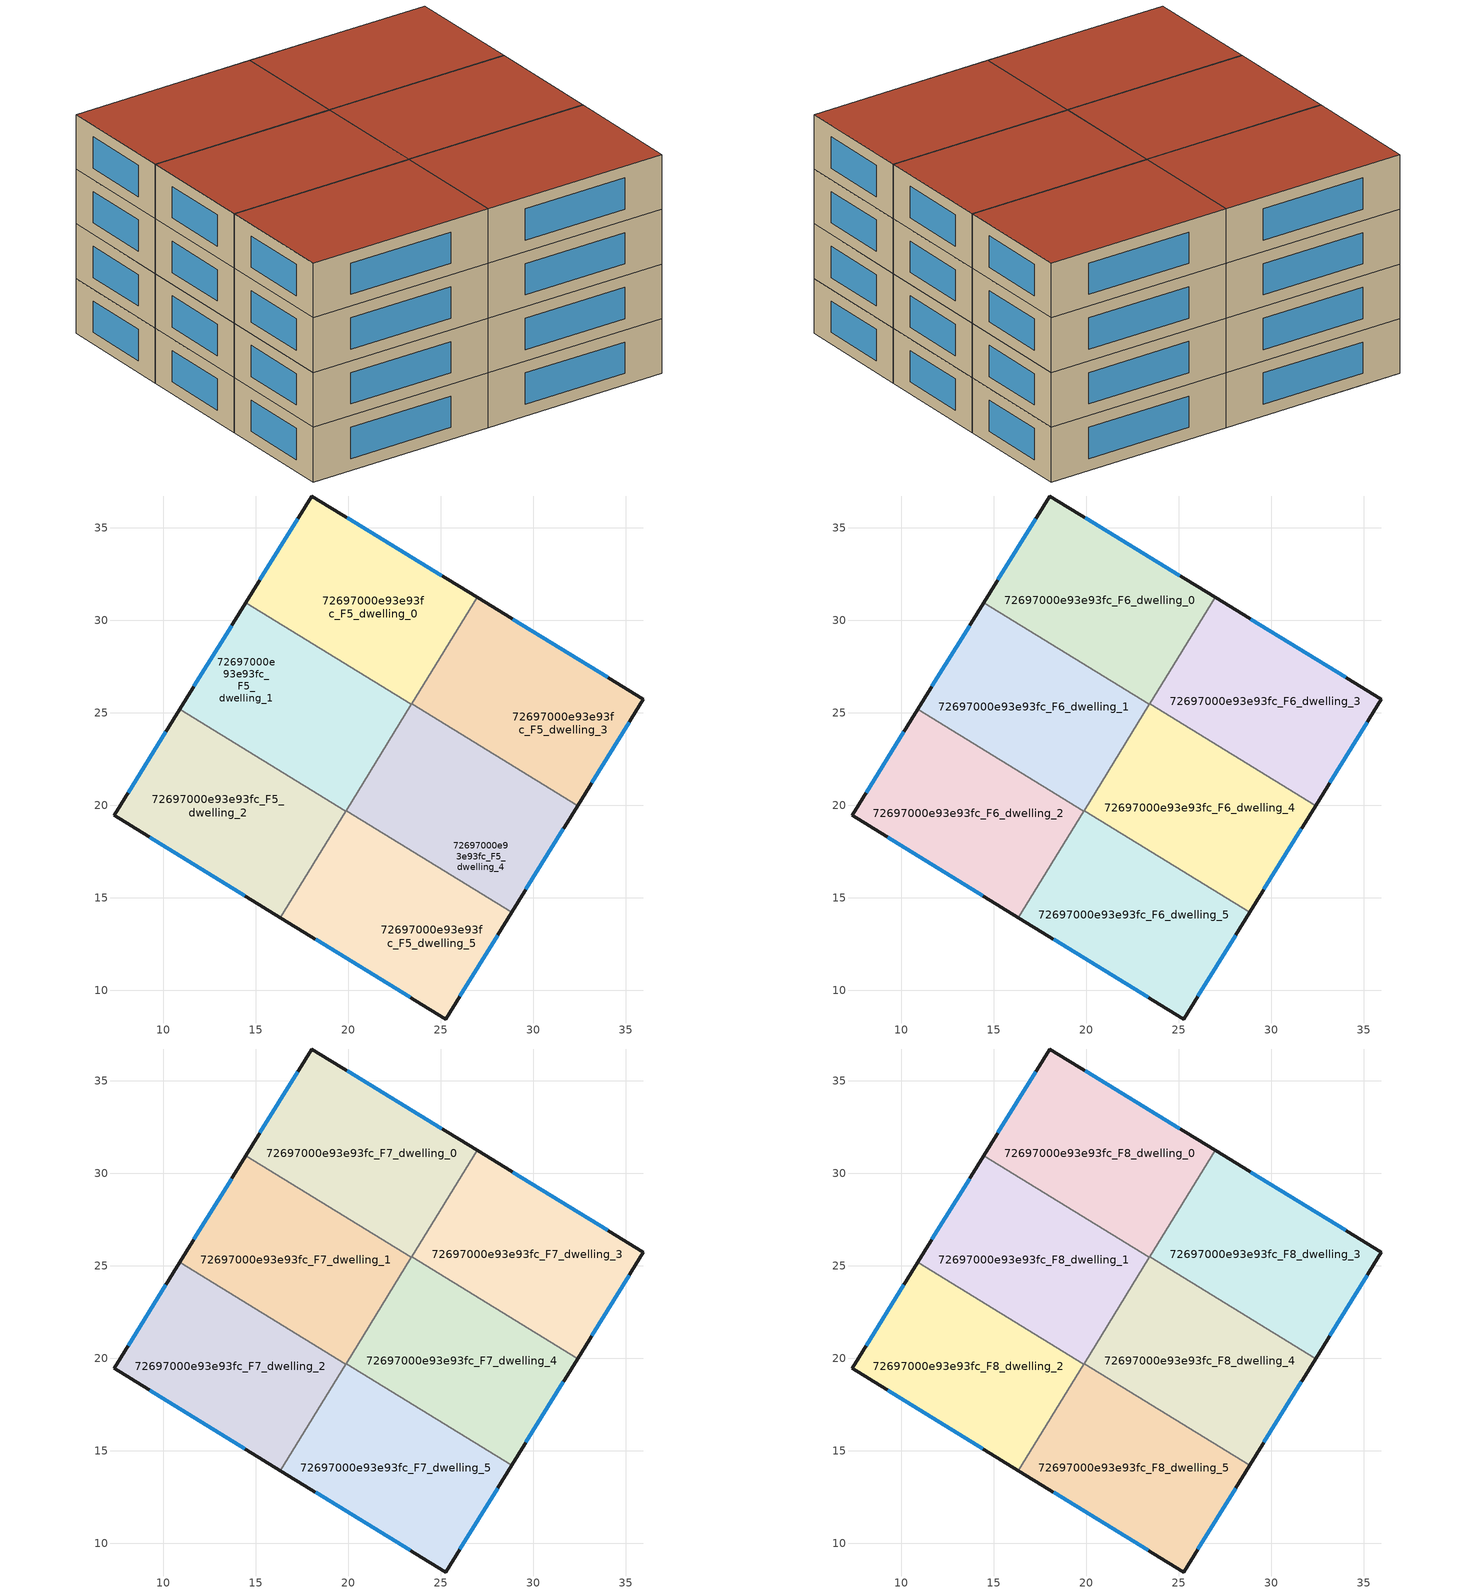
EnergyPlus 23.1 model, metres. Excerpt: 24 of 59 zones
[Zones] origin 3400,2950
72697000e93e93fc_F5_dwelling_0
 floor to 72697000e93e93fc_F4_dwelling_5 (EU_floor_Construction): 25.68,32.02 22.13,26.24 17.01,29.38 20.56,35.16 z15
 floor to 72697000e93e93fc_F4_dwelling_6 (EU_floor_Construction): 20.56,35.16 17.01,29.38 14.46,30.94 18.03,36.71 z15
 floor to 72697000e93e93fc_F4_dwelling_3 (EU_floor_Construction): 26.96,31.24 23.41,25.45 22.13,26.24 25.68,32.02 z15
 wall outside (EU_wall_Construction): 26.96,31.24 18.03,36.71 14.46,30.94 z15:18
 wall to 72697000e93e93fc_F5_dwelling_1 (EU_wall_Construction): 14.46,30.94 23.41,25.45 z15:18
 wall to 72697000e93e93fc_F5_dwelling_3 (EU_wall_Construction): 23.43,25.48 26.96,31.24 z15:18
 wall to 72697000e93e93fc_F5_dwelling_4 (EU_wall_Construction): 23.41,25.45 23.43,25.48 z15:18
 window (EU_Window_Construction): 17.27,35.48 15.23,32.18 / 25.05,32.41 19.94,35.54 z15.64:17.36
72697000e93e93fc_F5_dwelling_1
 floor to 72697000e93e93fc_F4_dwelling_6 (EU_floor_Construction): 17.01,29.38 15.25,26.51 20.37,23.37 18.59,20.47 10.9,25.19 14.46,30.94 z15
 floor to 72697000e93e93fc_F4_dwelling_5 (EU_floor_Construction): 22.13,26.24 20.37,23.37 15.25,26.51 17.01,29.38 z15
 floor to 72697000e93e93fc_F4_dwelling_2 (EU_floor_Construction): 21.65,22.58 19.87,19.68 18.59,20.47 20.37,23.37 z15
 floor to 72697000e93e93fc_F4_dwelling_3 (EU_floor_Construction): 23.41,25.45 21.65,22.58 20.37,23.37 22.13,26.24 z15
 wall outside (EU_wall_Construction): 14.46,30.94 10.9,25.19 z15:18
 wall to 72697000e93e93fc_F5_dwelling_2 (EU_wall_Construction): 10.9,25.19 19.87,19.68 z15:18
 wall to 72697000e93e93fc_F5_dwelling_4 (EU_wall_Construction): 19.89,19.71 23.41,25.45 z15:18
 wall to 72697000e93e93fc_F5_dwelling_5 (EU_wall_Construction): 19.87,19.68 19.89,19.71 z15:18
 window (EU_Window_Construction): 13.7,29.71 11.67,26.42 z15.64:17.36
72697000e93e93fc_F5_dwelling_2
 floor to 72697000e93e93fc_F4_dwelling_4 (EU_floor_Construction): 18.59,20.47 15.06,14.71 7.35,19.45 10.9,25.19 z15
 floor to 72697000e93e93fc_F4_dwelling_2 (EU_floor_Construction): 19.87,19.68 16.34,13.93 15.06,14.71 18.59,20.47 z15
 wall outside (EU_wall_Construction): 10.9,25.19 7.35,19.45 16.34,13.93 z15:18
 wall to 72697000e93e93fc_F5_dwelling_5 (EU_wall_Construction): 16.34,13.93 19.87,19.68 z15:18
 window (EU_Window_Construction): 9.28,18.27 14.41,15.11 / 10.14,23.96 8.11,20.68 z15.64:17.36
72697000e93e93fc_F5_dwelling_3
 floor to 72697000e93e93fc_F4_dwelling_1 (EU_floor_Construction): 35.95,25.72 32.4,19.98 27.27,23.12 30.8,28.88 z15
 floor to 72697000e93e93fc_F4_dwelling_3 (EU_floor_Construction): 30.8,28.88 27.27,23.12 23.43,25.48 26.96,31.23 z15
 wall outside (EU_wall_Construction): 32.4,19.98 35.95,25.72 26.96,31.24 z15:18
 wall to 72697000e93e93fc_F5_dwelling_4 (EU_wall_Construction): 23.43,25.48 32.4,19.98 z15:18
 window (EU_Window_Construction): 34.02,26.9 28.89,30.05 / 33.16,21.21 35.19,24.49 z15.64:17.36
72697000e93e93fc_F5_dwelling_4
 floor to 72697000e93e93fc_F4_dwelling_2 (EU_floor_Construction): 25.49,20.23 23.73,17.35 19.89,19.71 21.65,22.58 z15
 floor to 72697000e93e93fc_F4_dwelling_0 (EU_floor_Construction): 30.62,17.11 28.84,14.22 23.73,17.35 25.51,20.25 z15
 floor to 72697000e93e93fc_F4_dwelling_1 (EU_floor_Construction): 32.4,19.98 30.62,17.11 25.51,20.25 27.27,23.12 z15
 floor to 72697000e93e93fc_F4_dwelling_3 (EU_floor_Construction): 27.27,23.12 25.49,20.23 21.65,22.58 23.43,25.48 z15
 wall outside (EU_wall_Construction): 28.84,14.22 32.4,19.98 z15:18
 wall to 72697000e93e93fc_F5_dwelling_5 (EU_wall_Construction): 19.89,19.71 28.84,14.22 z15:18
 window (EU_Window_Construction): 29.6,15.45 31.63,18.74 z15.64:17.36
72697000e93e93fc_F5_dwelling_5
 floor to 72697000e93e93fc_F4_dwelling_0 (EU_floor_Construction): 28.84,14.22 25.27,8.45 20.18,11.57 23.73,17.35 z15
 floor to 72697000e93e93fc_F4_dwelling_2 (EU_floor_Construction): 23.73,17.35 20.18,11.57 16.34,13.93 19.89,19.71 z15
 wall outside (EU_wall_Construction): 16.34,13.93 25.27,8.45 28.84,14.22 z15:18
 window (EU_Window_Construction): 26.03,9.68 28.07,12.98 / 18.25,12.76 23.35,9.62 z15.64:17.36
72697000e93e93fc_F6_dwelling_0
 floor to 72697000e93e93fc_F5_dwelling_0 (EU_floor_Construction): 26.96,31.24 23.41,25.45 14.46,30.94 18.03,36.71 z18
 wall outside (EU_wall_Construction): 26.96,31.24 18.03,36.71 14.46,30.94 z18:21
 wall to 72697000e93e93fc_F6_dwelling_1 (EU_wall_Construction): 14.46,30.94 23.41,25.45 z18:21
 wall to 72697000e93e93fc_F6_dwelling_3 (EU_wall_Construction): 23.43,25.48 26.96,31.24 z18:21
 wall to 72697000e93e93fc_F6_dwelling_4 (EU_wall_Construction): 23.41,25.45 23.43,25.48 z18:21
 window (EU_Window_Construction): 17.27,35.48 15.23,32.18 / 25.05,32.41 19.94,35.54 z18.64:20.36
72697000e93e93fc_F6_dwelling_1
 floor to 72697000e93e93fc_F5_dwelling_1 (EU_floor_Construction): 23.41,25.45 19.87,19.68 10.9,25.19 14.46,30.94 z18
 wall outside (EU_wall_Construction): 14.46,30.94 10.9,25.19 z18:21
 wall to 72697000e93e93fc_F6_dwelling_2 (EU_wall_Construction): 10.9,25.19 19.87,19.68 z18:21
 wall to 72697000e93e93fc_F6_dwelling_4 (EU_wall_Construction): 19.89,19.71 23.41,25.45 z18:21
 wall to 72697000e93e93fc_F6_dwelling_5 (EU_wall_Construction): 19.87,19.68 19.89,19.71 z18:21
 window (EU_Window_Construction): 13.7,29.71 11.67,26.42 z18.64:20.36
72697000e93e93fc_F6_dwelling_2
 floor to 72697000e93e93fc_F5_dwelling_2 (EU_floor_Construction): 19.87,19.68 16.34,13.93 7.35,19.45 10.9,25.19 z18
 wall outside (EU_wall_Construction): 10.9,25.19 7.35,19.45 16.34,13.93 z18:21
 wall to 72697000e93e93fc_F6_dwelling_5 (EU_wall_Construction): 16.34,13.93 19.87,19.68 z18:21
 window (EU_Window_Construction): 9.28,18.27 14.41,15.11 / 10.14,23.96 8.11,20.68 z18.64:20.36
72697000e93e93fc_F6_dwelling_3
 floor to 72697000e93e93fc_F5_dwelling_3 (EU_floor_Construction): 35.95,25.72 32.4,19.98 23.43,25.48 26.96,31.24 z18
 wall outside (EU_wall_Construction): 32.4,19.98 35.95,25.72 26.96,31.24 z18:21
 wall to 72697000e93e93fc_F6_dwelling_4 (EU_wall_Construction): 23.43,25.48 32.4,19.98 z18:21
 window (EU_Window_Construction): 34.02,26.9 28.89,30.05 / 33.16,21.21 35.19,24.49 z18.64:20.36
72697000e93e93fc_F6_dwelling_4
 floor to 72697000e93e93fc_F5_dwelling_4 (EU_floor_Construction): 32.4,19.98 28.84,14.22 19.89,19.71 23.43,25.48 z18
 wall outside (EU_wall_Construction): 28.84,14.22 32.4,19.98 z18:21
 wall to 72697000e93e93fc_F6_dwelling_5 (EU_wall_Construction): 19.89,19.71 28.84,14.22 z18:21
 window (EU_Window_Construction): 29.6,15.45 31.63,18.74 z18.64:20.36
72697000e93e93fc_F6_dwelling_5
 floor to 72697000e93e93fc_F5_dwelling_5 (EU_floor_Construction): 28.84,14.22 25.27,8.45 16.34,13.93 19.89,19.71 z18
 wall outside (EU_wall_Construction): 16.34,13.93 25.27,8.45 28.84,14.22 z18:21
 window (EU_Window_Construction): 26.03,9.68 28.07,12.98 / 18.25,12.76 23.35,9.62 z18.64:20.36
72697000e93e93fc_F7_dwelling_0
 floor to 72697000e93e93fc_F6_dwelling_0 (EU_floor_Construction): 26.96,31.24 23.41,25.45 14.46,30.94 18.03,36.71 z21
 wall outside (EU_wall_Construction): 26.96,31.24 18.03,36.71 14.46,30.94 z21:24
 wall to 72697000e93e93fc_F7_dwelling_1 (EU_wall_Construction): 14.46,30.94 23.41,25.45 z21:24
 wall to 72697000e93e93fc_F7_dwelling_3 (EU_wall_Construction): 23.43,25.48 26.96,31.24 z21:24
 wall to 72697000e93e93fc_F7_dwelling_4 (EU_wall_Construction): 23.41,25.45 23.43,25.48 z21:24
 window (EU_Window_Construction): 17.27,35.48 15.23,32.18 / 25.05,32.41 19.94,35.54 z21.64:23.36
72697000e93e93fc_F7_dwelling_1
 floor to 72697000e93e93fc_F6_dwelling_1 (EU_floor_Construction): 23.41,25.45 19.87,19.68 10.9,25.19 14.46,30.94 z21
 wall outside (EU_wall_Construction): 14.46,30.94 10.9,25.19 z21:24
 wall to 72697000e93e93fc_F7_dwelling_2 (EU_wall_Construction): 10.9,25.19 19.87,19.68 z21:24
 wall to 72697000e93e93fc_F7_dwelling_4 (EU_wall_Construction): 19.89,19.71 23.41,25.45 z21:24
 wall to 72697000e93e93fc_F7_dwelling_5 (EU_wall_Construction): 19.87,19.68 19.89,19.71 z21:24
 window (EU_Window_Construction): 13.7,29.71 11.67,26.42 z21.64:23.36
72697000e93e93fc_F7_dwelling_2
 floor to 72697000e93e93fc_F6_dwelling_2 (EU_floor_Construction): 19.87,19.68 16.34,13.93 7.35,19.45 10.9,25.19 z21
 wall outside (EU_wall_Construction): 10.9,25.19 7.35,19.45 16.34,13.93 z21:24
 wall to 72697000e93e93fc_F7_dwelling_5 (EU_wall_Construction): 16.34,13.93 19.87,19.68 z21:24
 window (EU_Window_Construction): 9.28,18.27 14.41,15.11 / 10.14,23.96 8.11,20.68 z21.64:23.36
72697000e93e93fc_F7_dwelling_3
 floor to 72697000e93e93fc_F6_dwelling_3 (EU_floor_Construction): 35.95,25.72 32.4,19.98 23.43,25.48 26.96,31.24 z21
 wall outside (EU_wall_Construction): 32.4,19.98 35.95,25.72 26.96,31.24 z21:24
 wall to 72697000e93e93fc_F7_dwelling_4 (EU_wall_Construction): 23.43,25.48 32.4,19.98 z21:24
 window (EU_Window_Construction): 34.02,26.9 28.89,30.05 / 33.16,21.21 35.19,24.49 z21.64:23.36
72697000e93e93fc_F7_dwelling_4
 floor to 72697000e93e93fc_F6_dwelling_4 (EU_floor_Construction): 32.4,19.98 28.84,14.22 19.89,19.71 23.43,25.48 z21
 wall outside (EU_wall_Construction): 28.84,14.22 32.4,19.98 z21:24
 wall to 72697000e93e93fc_F7_dwelling_5 (EU_wall_Construction): 19.89,19.71 28.84,14.22 z21:24
 window (EU_Window_Construction): 29.6,15.45 31.63,18.74 z21.64:23.36
72697000e93e93fc_F7_dwelling_5
 floor to 72697000e93e93fc_F6_dwelling_5 (EU_floor_Construction): 28.84,14.22 25.27,8.45 16.34,13.93 19.89,19.71 z21
 wall outside (EU_wall_Construction): 16.34,13.93 25.27,8.45 28.84,14.22 z21:24
 window (EU_Window_Construction): 26.03,9.68 28.07,12.98 / 18.25,12.76 23.35,9.62 z21.64:23.36
72697000e93e93fc_F8_dwelling_0
 floor to 72697000e93e93fc_F7_dwelling_0 (EU_floor_Construction): 26.96,31.24 23.41,25.45 14.46,30.94 18.03,36.71 z24
 wall outside (EU_wall_Construction): 26.96,31.24 18.03,36.71 14.46,30.94 z24:27
 wall to 72697000e93e93fc_F8_dwelling_1 (EU_wall_Construction): 14.46,30.94 23.41,25.45 z24:27
 wall to 72697000e93e93fc_F8_dwelling_3 (EU_wall_Construction): 23.43,25.48 26.96,31.24 z24:27
 wall to 72697000e93e93fc_F8_dwelling_4 (EU_wall_Construction): 23.41,25.45 23.43,25.48 z24:27
 window (EU_Window_Construction): 17.27,35.48 15.23,32.18 / 25.05,32.41 19.94,35.54 z24.64:26.36
 roof outside (EU_roof_Construction): 23.41,25.45 26.96,31.24 18.03,36.71 14.46,30.94 z27
72697000e93e93fc_F8_dwelling_1
 floor to 72697000e93e93fc_F7_dwelling_1 (EU_floor_Construction): 23.41,25.45 19.87,19.68 10.9,25.19 14.46,30.94 z24
 wall outside (EU_wall_Construction): 14.46,30.94 10.9,25.19 z24:27
 wall to 72697000e93e93fc_F8_dwelling_2 (EU_wall_Construction): 10.9,25.19 19.87,19.68 z24:27
 wall to 72697000e93e93fc_F8_dwelling_4 (EU_wall_Construction): 19.89,19.71 23.41,25.45 z24:27
 wall to 72697000e93e93fc_F8_dwelling_5 (EU_wall_Construction): 19.87,19.68 19.89,19.71 z24:27
 window (EU_Window_Construction): 13.7,29.71 11.67,26.42 z24.64:26.36
 roof outside (EU_roof_Construction): 19.87,19.68 23.41,25.45 14.46,30.94 10.9,25.19 z27
72697000e93e93fc_F8_dwelling_2
 floor to 72697000e93e93fc_F7_dwelling_2 (EU_floor_Construction): 19.87,19.68 16.34,13.93 7.35,19.45 10.9,25.19 z24
 wall outside (EU_wall_Construction): 10.9,25.19 7.35,19.45 16.34,13.93 z24:27
 wall to 72697000e93e93fc_F8_dwelling_5 (EU_wall_Construction): 16.34,13.93 19.87,19.68 z24:27
 window (EU_Window_Construction): 9.28,18.27 14.41,15.11 / 10.14,23.96 8.11,20.68 z24.64:26.36
 roof outside (EU_roof_Construction): 16.34,13.93 19.87,19.68 10.9,25.19 7.35,19.45 z27
72697000e93e93fc_F8_dwelling_3
 floor to 72697000e93e93fc_F7_dwelling_3 (EU_floor_Construction): 35.95,25.72 32.4,19.98 23.43,25.48 26.96,31.24 z24
 wall outside (EU_wall_Construction): 32.4,19.98 35.95,25.72 26.96,31.24 z24:27
 wall to 72697000e93e93fc_F8_dwelling_4 (EU_wall_Construction): 23.43,25.48 32.4,19.98 z24:27
 window (EU_Window_Construction): 34.02,26.9 28.89,30.05 / 33.16,21.21 35.19,24.49 z24.64:26.36
 roof outside (EU_roof_Construction): 32.4,19.98 35.95,25.72 26.96,31.24 23.43,25.48 z27
72697000e93e93fc_F8_dwelling_4
 floor to 72697000e93e93fc_F7_dwelling_4 (EU_floor_Construction): 32.4,19.98 28.84,14.22 19.89,19.71 23.43,25.48 z24
 wall outside (EU_wall_Construction): 28.84,14.22 32.4,19.98 z24:27
 wall to 72697000e93e93fc_F8_dwelling_5 (EU_wall_Construction): 19.89,19.71 28.84,14.22 z24:27
 window (EU_Window_Construction): 29.6,15.45 31.63,18.74 z24.64:26.36
 roof outside (EU_roof_Construction): 28.84,14.22 32.4,19.98 23.43,25.48 19.89,19.71 z27
72697000e93e93fc_F8_dwelling_5
 floor to 72697000e93e93fc_F7_dwelling_5 (EU_floor_Construction): 28.84,14.22 25.27,8.45 16.34,13.93 19.89,19.71 z24
 wall outside (EU_wall_Construction): 16.34,13.93 25.27,8.45 28.84,14.22 z24:27
 window (EU_Window_Construction): 26.03,9.68 28.07,12.98 / 18.25,12.76 23.35,9.62 z24.64:26.36
 roof outside (EU_roof_Construction): 25.27,8.45 28.84,14.22 19.89,19.71 16.34,13.93 z27
[Building]
EU S2 Campaign: North Axis=0; Terrain=City; Solar Distribution=FullExterior
[Site:Location]
Yerevan-Zvartnots.Intl.AP: Latitude=40.15; Longitude=44.383; Time Zone=4; Elevation=854
[SizingPeriod:WeatherFileDays]
AnnualSizingPeriod: Begin Month=1; Begin Day of Month=1; End Month=12; End Day of Month=31; Day of Week for Start Day=Monday; Use Weather File Daylight Saving Period=No; Use Weather File Rain and Snow Indicators=No
[MATERIAL]
EU_InternalMass_Material: Roughness=MediumRough; Thickness=0.1; Conductivity=1; Density=1800; Specific Heat=900; Thermal Absorptance=0.9; Solar Absorptance=0.7; Visible Absorptance=0.7
[MATERIAL:NOMASS] Roughness=MediumRough; Thermal Absorptance=0.9; Solar Absorptance=0.7; Visible Absorptance=0.7
Name | Thermal Resistance
EU_wall_NoMass | 1.05043
EU_roof_NoMass | 1.45357
EU_floor_NoMass | 0.478065
[WINDOWMATERIAL:SIMPLEGLAZINGSYSTEM]
EU_Window_SimpleGlazing: UFactor=2.5566; Solar Heat Gain Coefficient=0.75; Visible Transmittance=0.75
[CONSTRUCTION]
EU_wall_Construction: EU_wall_NoMass
EU_roof_Construction: EU_roof_NoMass
EU_floor_Construction: EU_floor_NoMass
EU_Window_Construction: EU_Window_SimpleGlazing
EU_InternalMass_Construction: EU_InternalMass_Material
[ZONE] Type=1; Multiplier=1; Ceiling Height=autocalculate; Floor Area=autocalculate; Part of Total Floor Area=Yes
Name | Volume
72697000e93e93fc_F5_dwelling_0; 72697000e93e93fc_F6_dwelling_0; 72697000e93e93fc_F7_dwelling_0; 72697000e93e93fc_F8_dwelling_0 | 213.422
72697000e93e93fc_F5_dwelling_1; 72697000e93e93fc_F6_dwelling_1; 72697000e93e93fc_F7_dwelling_1; 72697000e93e93fc_F8_dwelling_1 | 213.41
72697000e93e93fc_F5_dwelling_2; 72697000e93e93fc_F6_dwelling_2; 72697000e93e93fc_F7_dwelling_2; 72697000e93e93fc_F8_dwelling_2 | 213.429
72697000e93e93fc_F5_dwelling_3; 72697000e93e93fc_F6_dwelling_3; 72697000e93e93fc_F7_dwelling_3; 72697000e93e93fc_F8_dwelling_3 | 213.432
72697000e93e93fc_F5_dwelling_4; 72697000e93e93fc_F6_dwelling_4; 72697000e93e93fc_F7_dwelling_4; 72697000e93e93fc_F8_dwelling_4 | 213.411
72697000e93e93fc_F5_dwelling_5; 72697000e93e93fc_F6_dwelling_5; 72697000e93e93fc_F7_dwelling_5; 72697000e93e93fc_F8_dwelling_5 | 213.435
[INTERNALMASS] Construction=EU_InternalMass_Construction
Name | Zone or ZoneList | Surface Area
72697000e93e93fc_F5_dwelling_0_EU_InternalMass | 72697000e93e93fc_F5_dwelling_0 | 71.1403
72697000e93e93fc_F5_dwelling_1_EU_InternalMass | 72697000e93e93fc_F5_dwelling_1 | 71.1368
72697000e93e93fc_F5_dwelling_2_EU_InternalMass | 72697000e93e93fc_F5_dwelling_2 | 71.143
72697000e93e93fc_F5_dwelling_3_EU_InternalMass | 72697000e93e93fc_F5_dwelling_3 | 71.1442
72697000e93e93fc_F5_dwelling_4_EU_InternalMass | 72697000e93e93fc_F5_dwelling_4 | 71.137
72697000e93e93fc_F5_dwelling_5_EU_InternalMass | 72697000e93e93fc_F5_dwelling_5 | 71.1449
72697000e93e93fc_F6_dwelling_0_EU_InternalMass | 72697000e93e93fc_F6_dwelling_0 | 71.1403
72697000e93e93fc_F6_dwelling_1_EU_InternalMass | 72697000e93e93fc_F6_dwelling_1 | 71.1368
72697000e93e93fc_F6_dwelling_2_EU_InternalMass | 72697000e93e93fc_F6_dwelling_2 | 71.143
72697000e93e93fc_F6_dwelling_3_EU_InternalMass | 72697000e93e93fc_F6_dwelling_3 | 71.1442
72697000e93e93fc_F6_dwelling_4_EU_InternalMass | 72697000e93e93fc_F6_dwelling_4 | 71.137
72697000e93e93fc_F6_dwelling_5_EU_InternalMass | 72697000e93e93fc_F6_dwelling_5 | 71.1449
72697000e93e93fc_F7_dwelling_0_EU_InternalMass | 72697000e93e93fc_F7_dwelling_0 | 71.1403
72697000e93e93fc_F7_dwelling_1_EU_InternalMass | 72697000e93e93fc_F7_dwelling_1 | 71.1368
72697000e93e93fc_F7_dwelling_2_EU_InternalMass | 72697000e93e93fc_F7_dwelling_2 | 71.143
72697000e93e93fc_F7_dwelling_3_EU_InternalMass | 72697000e93e93fc_F7_dwelling_3 | 71.1442
72697000e93e93fc_F7_dwelling_4_EU_InternalMass | 72697000e93e93fc_F7_dwelling_4 | 71.137
72697000e93e93fc_F7_dwelling_5_EU_InternalMass | 72697000e93e93fc_F7_dwelling_5 | 71.1449
72697000e93e93fc_F8_dwelling_0_EU_InternalMass | 72697000e93e93fc_F8_dwelling_0 | 71.1403
72697000e93e93fc_F8_dwelling_1_EU_InternalMass | 72697000e93e93fc_F8_dwelling_1 | 71.1368
72697000e93e93fc_F8_dwelling_2_EU_InternalMass | 72697000e93e93fc_F8_dwelling_2 | 71.143
72697000e93e93fc_F8_dwelling_3_EU_InternalMass | 72697000e93e93fc_F8_dwelling_3 | 71.1442
72697000e93e93fc_F8_dwelling_4_EU_InternalMass | 72697000e93e93fc_F8_dwelling_4 | 71.137
72697000e93e93fc_F8_dwelling_5_EU_InternalMass | 72697000e93e93fc_F8_dwelling_5 | 71.1449
[OTHEREQUIPMENT] Fuel Type=Electricity; Design Level Calculation Method=Watts/Area; Power per Zone Floor Area=1; Fraction Latent=0; Fraction Radiant=0; Fraction Lost=0; Carbon Dioxide Generation Rate=0; EndUse Subcategory=EU_Step8_InternalGains
Name | Zone or ZoneList or Space or SpaceList | Schedule
EU_Step8_InternalGain_72697000e93e93fc_F5_dwelling_0_f000 | 72697000e93e93fc_F5_dwelling_0 | EU_Step8_GainSchedule_72697000e93e93fc_F5_dwelling_0_f000
EU_Step8_InternalGain_72697000e93e93fc_F5_dwelling_1_f000 | 72697000e93e93fc_F5_dwelling_1 | EU_Step8_GainSchedule_72697000e93e93fc_F5_dwelling_1_f000
EU_Step8_InternalGain_72697000e93e93fc_F5_dwelling_2_f000 | 72697000e93e93fc_F5_dwelling_2 | EU_Step8_GainSchedule_72697000e93e93fc_F5_dwelling_2_f000
EU_Step8_InternalGain_72697000e93e93fc_F5_dwelling_3_f000 | 72697000e93e93fc_F5_dwelling_3 | EU_Step8_GainSchedule_72697000e93e93fc_F5_dwelling_3_f000
EU_Step8_InternalGain_72697000e93e93fc_F5_dwelling_4_f000 | 72697000e93e93fc_F5_dwelling_4 | EU_Step8_GainSchedule_72697000e93e93fc_F5_dwelling_4_f000
EU_Step8_InternalGain_72697000e93e93fc_F5_dwelling_5_f000 | 72697000e93e93fc_F5_dwelling_5 | EU_Step8_GainSchedule_72697000e93e93fc_F5_dwelling_5_f000
EU_Step8_InternalGain_72697000e93e93fc_F6_dwelling_0_f000 | 72697000e93e93fc_F6_dwelling_0 | EU_Step8_GainSchedule_72697000e93e93fc_F6_dwelling_0_f000
EU_Step8_InternalGain_72697000e93e93fc_F6_dwelling_1_f000 | 72697000e93e93fc_F6_dwelling_1 | EU_Step8_GainSchedule_72697000e93e93fc_F6_dwelling_1_f000
EU_Step8_InternalGain_72697000e93e93fc_F6_dwelling_2_f000 | 72697000e93e93fc_F6_dwelling_2 | EU_Step8_GainSchedule_72697000e93e93fc_F6_dwelling_2_f000
EU_Step8_InternalGain_72697000e93e93fc_F6_dwelling_3_f000 | 72697000e93e93fc_F6_dwelling_3 | EU_Step8_GainSchedule_72697000e93e93fc_F6_dwelling_3_f000
EU_Step8_InternalGain_72697000e93e93fc_F6_dwelling_4_f000 | 72697000e93e93fc_F6_dwelling_4 | EU_Step8_GainSchedule_72697000e93e93fc_F6_dwelling_4_f000
EU_Step8_InternalGain_72697000e93e93fc_F6_dwelling_5_f000 | 72697000e93e93fc_F6_dwelling_5 | EU_Step8_GainSchedule_72697000e93e93fc_F6_dwelling_5_f000
EU_Step8_InternalGain_72697000e93e93fc_F7_dwelling_0_f000 | 72697000e93e93fc_F7_dwelling_0 | EU_Step8_GainSchedule_72697000e93e93fc_F7_dwelling_0_f000
EU_Step8_InternalGain_72697000e93e93fc_F7_dwelling_1_f000 | 72697000e93e93fc_F7_dwelling_1 | EU_Step8_GainSchedule_72697000e93e93fc_F7_dwelling_1_f000
EU_Step8_InternalGain_72697000e93e93fc_F7_dwelling_2_f000 | 72697000e93e93fc_F7_dwelling_2 | EU_Step8_GainSchedule_72697000e93e93fc_F7_dwelling_2_f000
EU_Step8_InternalGain_72697000e93e93fc_F7_dwelling_3_f000 | 72697000e93e93fc_F7_dwelling_3 | EU_Step8_GainSchedule_72697000e93e93fc_F7_dwelling_3_f000
EU_Step8_InternalGain_72697000e93e93fc_F7_dwelling_4_f000 | 72697000e93e93fc_F7_dwelling_4 | EU_Step8_GainSchedule_72697000e93e93fc_F7_dwelling_4_f000
EU_Step8_InternalGain_72697000e93e93fc_F7_dwelling_5_f000 | 72697000e93e93fc_F7_dwelling_5 | EU_Step8_GainSchedule_72697000e93e93fc_F7_dwelling_5_f000
EU_Step8_InternalGain_72697000e93e93fc_F8_dwelling_0_f000 | 72697000e93e93fc_F8_dwelling_0 | EU_Step8_GainSchedule_72697000e93e93fc_F8_dwelling_0_f000
EU_Step8_InternalGain_72697000e93e93fc_F8_dwelling_1_f000 | 72697000e93e93fc_F8_dwelling_1 | EU_Step8_GainSchedule_72697000e93e93fc_F8_dwelling_1_f000
EU_Step8_InternalGain_72697000e93e93fc_F8_dwelling_2_f000 | 72697000e93e93fc_F8_dwelling_2 | EU_Step8_GainSchedule_72697000e93e93fc_F8_dwelling_2_f000
EU_Step8_InternalGain_72697000e93e93fc_F8_dwelling_3_f000 | 72697000e93e93fc_F8_dwelling_3 | EU_Step8_GainSchedule_72697000e93e93fc_F8_dwelling_3_f000
EU_Step8_InternalGain_72697000e93e93fc_F8_dwelling_4_f000 | 72697000e93e93fc_F8_dwelling_4 | EU_Step8_GainSchedule_72697000e93e93fc_F8_dwelling_4_f000
EU_Step8_InternalGain_72697000e93e93fc_F8_dwelling_5_f000 | 72697000e93e93fc_F8_dwelling_5 | EU_Step8_GainSchedule_72697000e93e93fc_F8_dwelling_5_f000
[ZONEVENTILATION:DESIGNFLOWRATE] Schedule=EU_AlwaysOn; Design Flow Rate Calculation Method=AirChanges/Hour; Air Changes per Hour=0.557805; Ventilation Type=Natural; Fan Pressure Rise=0; Fan Total Efficiency=1; Constant Term Coefficient=1; Temperature Term Coefficient=0; Velocity Term Coefficient=0; Velocity Squared Term Coefficient=0; Minimum Indoor Temperature=-100; Maximum Indoor Temperature=100; Delta Temperature=-100; Minimum Outdoor Temperature=-100; Maximum Outdoor Temperature=100; Maximum Wind Speed=40
Name | Zone or ZoneList or Space or SpaceList
EU_ConstantAir_72697000e93e93fc_F5_dwelling_0 | 72697000e93e93fc_F5_dwelling_0
EU_ConstantAir_72697000e93e93fc_F5_dwelling_1 | 72697000e93e93fc_F5_dwelling_1
EU_ConstantAir_72697000e93e93fc_F5_dwelling_2 | 72697000e93e93fc_F5_dwelling_2
EU_ConstantAir_72697000e93e93fc_F5_dwelling_3 | 72697000e93e93fc_F5_dwelling_3
EU_ConstantAir_72697000e93e93fc_F5_dwelling_4 | 72697000e93e93fc_F5_dwelling_4
EU_ConstantAir_72697000e93e93fc_F5_dwelling_5 | 72697000e93e93fc_F5_dwelling_5
EU_ConstantAir_72697000e93e93fc_F6_dwelling_0 | 72697000e93e93fc_F6_dwelling_0
EU_ConstantAir_72697000e93e93fc_F6_dwelling_1 | 72697000e93e93fc_F6_dwelling_1
EU_ConstantAir_72697000e93e93fc_F6_dwelling_2 | 72697000e93e93fc_F6_dwelling_2
EU_ConstantAir_72697000e93e93fc_F6_dwelling_3 | 72697000e93e93fc_F6_dwelling_3
EU_ConstantAir_72697000e93e93fc_F6_dwelling_4 | 72697000e93e93fc_F6_dwelling_4
EU_ConstantAir_72697000e93e93fc_F6_dwelling_5 | 72697000e93e93fc_F6_dwelling_5
EU_ConstantAir_72697000e93e93fc_F7_dwelling_0 | 72697000e93e93fc_F7_dwelling_0
EU_ConstantAir_72697000e93e93fc_F7_dwelling_1 | 72697000e93e93fc_F7_dwelling_1
EU_ConstantAir_72697000e93e93fc_F7_dwelling_2 | 72697000e93e93fc_F7_dwelling_2
EU_ConstantAir_72697000e93e93fc_F7_dwelling_3 | 72697000e93e93fc_F7_dwelling_3
EU_ConstantAir_72697000e93e93fc_F7_dwelling_4 | 72697000e93e93fc_F7_dwelling_4
EU_ConstantAir_72697000e93e93fc_F7_dwelling_5 | 72697000e93e93fc_F7_dwelling_5
EU_ConstantAir_72697000e93e93fc_F8_dwelling_0 | 72697000e93e93fc_F8_dwelling_0
EU_ConstantAir_72697000e93e93fc_F8_dwelling_1 | 72697000e93e93fc_F8_dwelling_1
EU_ConstantAir_72697000e93e93fc_F8_dwelling_2 | 72697000e93e93fc_F8_dwelling_2
EU_ConstantAir_72697000e93e93fc_F8_dwelling_3 | 72697000e93e93fc_F8_dwelling_3
EU_ConstantAir_72697000e93e93fc_F8_dwelling_4 | 72697000e93e93fc_F8_dwelling_4
EU_ConstantAir_72697000e93e93fc_F8_dwelling_5 | 72697000e93e93fc_F8_dwelling_5
[HVACTEMPLATE:THERMOSTAT] Constant Heating Setpoint=20; Constant Cooling Setpoint=50
EU_HeatOnly_72697000e93e93fc_F0_dwelling_0; EU_HeatOnly_72697000e93e93fc_F0_dwelling_1; EU_HeatOnly_72697000e93e93fc_F0_dwelling_2; EU_HeatOnly_72697000e93e93fc_F0_dwelling_3; EU_HeatOnly_72697000e93e93fc_F0_dwelling_4; EU_HeatOnly_72697000e93e93fc_F0_dwelling_5; EU_HeatOnly_72697000e93e93fc_F0_dwelling_6; EU_HeatOnly_72697000e93e93fc_F1_dwelling_0; EU_HeatOnly_72697000e93e93fc_F1_dwelling_1; EU_HeatOnly_72697000e93e93fc_F1_dwelling_2; EU_HeatOnly_72697000e93e93fc_F1_dwelling_3; EU_HeatOnly_72697000e93e93fc_F1_dwelling_4; EU_HeatOnly_72697000e93e93fc_F1_dwelling_5; EU_HeatOnly_72697000e93e93fc_F1_dwelling_6; EU_HeatOnly_72697000e93e93fc_F2_dwelling_0; EU_HeatOnly_72697000e93e93fc_F2_dwelling_1; EU_HeatOnly_72697000e93e93fc_F2_dwelling_2; EU_HeatOnly_72697000e93e93fc_F2_dwelling_3; EU_HeatOnly_72697000e93e93fc_F2_dwelling_4; EU_HeatOnly_72697000e93e93fc_F2_dwelling_5; EU_HeatOnly_72697000e93e93fc_F2_dwelling_6; EU_HeatOnly_72697000e93e93fc_F3_dwelling_0; EU_HeatOnly_72697000e93e93fc_F3_dwelling_1; EU_HeatOnly_72697000e93e93fc_F3_dwelling_2; EU_HeatOnly_72697000e93e93fc_F3_dwelling_3; EU_HeatOnly_72697000e93e93fc_F3_dwelling_4; EU_HeatOnly_72697000e93e93fc_F3_dwelling_5; EU_HeatOnly_72697000e93e93fc_F3_dwelling_6; EU_HeatOnly_72697000e93e93fc_F4_dwelling_0; EU_HeatOnly_72697000e93e93fc_F4_dwelling_1; EU_HeatOnly_72697000e93e93fc_F4_dwelling_2; EU_HeatOnly_72697000e93e93fc_F4_dwelling_3; EU_HeatOnly_72697000e93e93fc_F4_dwelling_4; EU_HeatOnly_72697000e93e93fc_F4_dwelling_5; EU_HeatOnly_72697000e93e93fc_F4_dwelling_6; EU_HeatOnly_72697000e93e93fc_F5_dwelling_0; EU_HeatOnly_72697000e93e93fc_F5_dwelling_1; EU_HeatOnly_72697000e93e93fc_F5_dwelling_2; EU_HeatOnly_72697000e93e93fc_F5_dwelling_3; EU_HeatOnly_72697000e93e93fc_F5_dwelling_4; EU_HeatOnly_72697000e93e93fc_F5_dwelling_5; EU_HeatOnly_72697000e93e93fc_F6_dwelling_0; EU_HeatOnly_72697000e93e93fc_F6_dwelling_1; EU_HeatOnly_72697000e93e93fc_F6_dwelling_2; EU_HeatOnly_72697000e93e93fc_F6_dwelling_3; EU_HeatOnly_72697000e93e93fc_F6_dwelling_4; EU_HeatOnly_72697000e93e93fc_F6_dwelling_5; EU_HeatOnly_72697000e93e93fc_F7_dwelling_0; EU_HeatOnly_72697000e93e93fc_F7_dwelling_1; EU_HeatOnly_72697000e93e93fc_F7_dwelling_2; EU_HeatOnly_72697000e93e93fc_F7_dwelling_3; EU_HeatOnly_72697000e93e93fc_F7_dwelling_4; EU_HeatOnly_72697000e93e93fc_F7_dwelling_5; EU_HeatOnly_72697000e93e93fc_F8_dwelling_0; EU_HeatOnly_72697000e93e93fc_F8_dwelling_1; EU_HeatOnly_72697000e93e93fc_F8_dwelling_2; EU_HeatOnly_72697000e93e93fc_F8_dwelling_3; EU_HeatOnly_72697000e93e93fc_F8_dwelling_4; EU_HeatOnly_72697000e93e93fc_F8_dwelling_5
[HVACTEMPLATE:ZONE:IDEALLOADSAIRSYSTEM] System Availability Schedule=EU_AlwaysOn; Maximum Heating Supply Air Temperature=50; Minimum Cooling Supply Air Temperature=13; Maximum Heating Supply Air Humidity Ratio=0.0156; Minimum Cooling Supply Air Humidity Ratio=0.0077; Heating Limit=NoLimit; Cooling Limit=NoLimit; Heating Availability Schedule=EU_AlwaysOn; Cooling Availability Schedule=EU_CoolingOff; Dehumidification Control Type=ConstantSensibleHeatRatio; Cooling Sensible Heat Ratio=0.7; Dehumidification Setpoint=60; Humidification Control Type=None; Humidification Setpoint=30; Outdoor Air Method=None; Outdoor Air Flow Rate per Person=0.00944; Outdoor Air Flow Rate per Zone Floor Area=0; Outdoor Air Flow Rate per Zone=0; Demand Controlled Ventilation Type=None; Outdoor Air Economizer Type=NoEconomizer; Heat Recovery Type=None; Sensible Heat Recovery Effectiveness=0.7; Latent Heat Recovery Effectiveness=0.65
Name | Template Thermostat
72697000e93e93fc_F5_dwelling_0 | EU_HeatOnly_72697000e93e93fc_F5_dwelling_0
72697000e93e93fc_F5_dwelling_1 | EU_HeatOnly_72697000e93e93fc_F5_dwelling_1
72697000e93e93fc_F5_dwelling_2 | EU_HeatOnly_72697000e93e93fc_F5_dwelling_2
72697000e93e93fc_F5_dwelling_3 | EU_HeatOnly_72697000e93e93fc_F5_dwelling_3
72697000e93e93fc_F5_dwelling_4 | EU_HeatOnly_72697000e93e93fc_F5_dwelling_4
72697000e93e93fc_F5_dwelling_5 | EU_HeatOnly_72697000e93e93fc_F5_dwelling_5
72697000e93e93fc_F6_dwelling_0 | EU_HeatOnly_72697000e93e93fc_F6_dwelling_0
72697000e93e93fc_F6_dwelling_1 | EU_HeatOnly_72697000e93e93fc_F6_dwelling_1
72697000e93e93fc_F6_dwelling_2 | EU_HeatOnly_72697000e93e93fc_F6_dwelling_2
72697000e93e93fc_F6_dwelling_3 | EU_HeatOnly_72697000e93e93fc_F6_dwelling_3
72697000e93e93fc_F6_dwelling_4 | EU_HeatOnly_72697000e93e93fc_F6_dwelling_4
72697000e93e93fc_F6_dwelling_5 | EU_HeatOnly_72697000e93e93fc_F6_dwelling_5
72697000e93e93fc_F7_dwelling_0 | EU_HeatOnly_72697000e93e93fc_F7_dwelling_0
72697000e93e93fc_F7_dwelling_1 | EU_HeatOnly_72697000e93e93fc_F7_dwelling_1
72697000e93e93fc_F7_dwelling_2 | EU_HeatOnly_72697000e93e93fc_F7_dwelling_2
72697000e93e93fc_F7_dwelling_3 | EU_HeatOnly_72697000e93e93fc_F7_dwelling_3
72697000e93e93fc_F7_dwelling_4 | EU_HeatOnly_72697000e93e93fc_F7_dwelling_4
72697000e93e93fc_F7_dwelling_5 | EU_HeatOnly_72697000e93e93fc_F7_dwelling_5
72697000e93e93fc_F8_dwelling_0 | EU_HeatOnly_72697000e93e93fc_F8_dwelling_0
72697000e93e93fc_F8_dwelling_1 | EU_HeatOnly_72697000e93e93fc_F8_dwelling_1
72697000e93e93fc_F8_dwelling_2 | EU_HeatOnly_72697000e93e93fc_F8_dwelling_2
72697000e93e93fc_F8_dwelling_3 | EU_HeatOnly_72697000e93e93fc_F8_dwelling_3
72697000e93e93fc_F8_dwelling_4 | EU_HeatOnly_72697000e93e93fc_F8_dwelling_4
72697000e93e93fc_F8_dwelling_5 | EU_HeatOnly_72697000e93e93fc_F8_dwelling_5
[SIZING:ZONE] Zone Cooling Design Supply Air Temperature Input Method=SupplyAirTemperature; Zone Cooling Design Supply Air Temperature=13; Zone Heating Design Supply Air Temperature Input Method=SupplyAirTemperature; Zone Heating Design Supply Air Temperature=50; Zone Cooling Design Supply Air Humidity Ratio=0.008; Zone Heating Design Supply Air Humidity Ratio=0.008; Cooling Design Air Flow Method=DesignDay; Cooling Design Air Flow Rate=0; Cooling Minimum Air Flow per Zone Floor Area=0.000762; Cooling Minimum Air Flow=0; Cooling Minimum Air Flow Fraction=0.2; Heating Design Air Flow Method=DesignDay; Heating Design Air Flow Rate=0; Heating Maximum Air Flow per Zone Floor Area=0.002032; Heating Maximum Air Flow=0.141576; Heating Maximum Air Flow Fraction=0.3; Account for Dedicated Outdoor Air System=No; Dedicated Outdoor Air System Control Strategy=NeutralSupplyAir; Dedicated Outdoor Air Low Setpoint Temperature for Design=autosize; Dedicated Outdoor Air High Setpoint Temperature for Design=autosize; Zone Load Sizing Method=Sensible Load Only No Latent Load; Zone Latent Cooling Design Supply Air Humidity Ratio Input Method=HumidityRatioDifference; Zone Cooling Design Supply Air Humidity Ratio Difference=0.005; Zone Latent Heating Design Supply Air Humidity Ratio Input Method=HumidityRatioDifference; Zone Humidification Design Supply Air Humidity Ratio Difference=0.005
72697000e93e93fc_F5_dwelling_0; 72697000e93e93fc_F5_dwelling_1; 72697000e93e93fc_F5_dwelling_2; 72697000e93e93fc_F5_dwelling_3; 72697000e93e93fc_F5_dwelling_4; 72697000e93e93fc_F5_dwelling_5; 72697000e93e93fc_F6_dwelling_0; 72697000e93e93fc_F6_dwelling_1; 72697000e93e93fc_F6_dwelling_2; 72697000e93e93fc_F6_dwelling_3; 72697000e93e93fc_F6_dwelling_4; 72697000e93e93fc_F6_dwelling_5; 72697000e93e93fc_F7_dwelling_0; 72697000e93e93fc_F7_dwelling_1; 72697000e93e93fc_F7_dwelling_2; 72697000e93e93fc_F7_dwelling_3; 72697000e93e93fc_F7_dwelling_4; 72697000e93e93fc_F7_dwelling_5; 72697000e93e93fc_F8_dwelling_0; 72697000e93e93fc_F8_dwelling_1; 72697000e93e93fc_F8_dwelling_2; 72697000e93e93fc_F8_dwelling_3; 72697000e93e93fc_F8_dwelling_4; 72697000e93e93fc_F8_dwelling_5
[SCHEDULE:CONSTANT]
Name | Hourly Value
EU_AlwaysOn | 1
EU_CoolingOff | 0
[SCHEDULE:FILE] Column Number=1; Rows to Skip at Top=0; Number of Hours of Data=8760; Column Separator=Comma; Interpolate to Timestep=No; Minutes per Item=60; Adjust Schedule for Daylight Savings=Yes
Name | File
EU_Step8_GainSchedule_72697000e93e93fc_F5_dwelling_0_f000 | ../../schedules/72697000e93e93fc/72697000e93e93fc_F5_dwelling_0_f000_gain.csv
EU_Step8_GainSchedule_72697000e93e93fc_F5_dwelling_1_f000 | ../../schedules/72697000e93e93fc/72697000e93e93fc_F5_dwelling_1_f000_gain.csv
EU_Step8_GainSchedule_72697000e93e93fc_F5_dwelling_2_f000 | ../../schedules/72697000e93e93fc/72697000e93e93fc_F5_dwelling_2_f000_gain.csv
EU_Step8_GainSchedule_72697000e93e93fc_F5_dwelling_3_f000 | ../../schedules/72697000e93e93fc/72697000e93e93fc_F5_dwelling_3_f000_gain.csv
EU_Step8_GainSchedule_72697000e93e93fc_F5_dwelling_4_f000 | ../../schedules/72697000e93e93fc/72697000e93e93fc_F5_dwelling_4_f000_gain.csv
EU_Step8_GainSchedule_72697000e93e93fc_F5_dwelling_5_f000 | ../../schedules/72697000e93e93fc/72697000e93e93fc_F5_dwelling_5_f000_gain.csv
EU_Step8_GainSchedule_72697000e93e93fc_F6_dwelling_0_f000 | ../../schedules/72697000e93e93fc/72697000e93e93fc_F6_dwelling_0_f000_gain.csv
EU_Step8_GainSchedule_72697000e93e93fc_F6_dwelling_1_f000 | ../../schedules/72697000e93e93fc/72697000e93e93fc_F6_dwelling_1_f000_gain.csv
EU_Step8_GainSchedule_72697000e93e93fc_F6_dwelling_2_f000 | ../../schedules/72697000e93e93fc/72697000e93e93fc_F6_dwelling_2_f000_gain.csv
EU_Step8_GainSchedule_72697000e93e93fc_F6_dwelling_3_f000 | ../../schedules/72697000e93e93fc/72697000e93e93fc_F6_dwelling_3_f000_gain.csv
EU_Step8_GainSchedule_72697000e93e93fc_F6_dwelling_4_f000 | ../../schedules/72697000e93e93fc/72697000e93e93fc_F6_dwelling_4_f000_gain.csv
EU_Step8_GainSchedule_72697000e93e93fc_F6_dwelling_5_f000 | ../../schedules/72697000e93e93fc/72697000e93e93fc_F6_dwelling_5_f000_gain.csv
EU_Step8_GainSchedule_72697000e93e93fc_F7_dwelling_0_f000 | ../../schedules/72697000e93e93fc/72697000e93e93fc_F7_dwelling_0_f000_gain.csv
EU_Step8_GainSchedule_72697000e93e93fc_F7_dwelling_1_f000 | ../../schedules/72697000e93e93fc/72697000e93e93fc_F7_dwelling_1_f000_gain.csv
EU_Step8_GainSchedule_72697000e93e93fc_F7_dwelling_2_f000 | ../../schedules/72697000e93e93fc/72697000e93e93fc_F7_dwelling_2_f000_gain.csv
EU_Step8_GainSchedule_72697000e93e93fc_F7_dwelling_3_f000 | ../../schedules/72697000e93e93fc/72697000e93e93fc_F7_dwelling_3_f000_gain.csv
EU_Step8_GainSchedule_72697000e93e93fc_F7_dwelling_4_f000 | ../../schedules/72697000e93e93fc/72697000e93e93fc_F7_dwelling_4_f000_gain.csv
EU_Step8_GainSchedule_72697000e93e93fc_F7_dwelling_5_f000 | ../../schedules/72697000e93e93fc/72697000e93e93fc_F7_dwelling_5_f000_gain.csv
EU_Step8_GainSchedule_72697000e93e93fc_F8_dwelling_0_f000 | ../../schedules/72697000e93e93fc/72697000e93e93fc_F8_dwelling_0_f000_gain.csv
EU_Step8_GainSchedule_72697000e93e93fc_F8_dwelling_1_f000 | ../../schedules/72697000e93e93fc/72697000e93e93fc_F8_dwelling_1_f000_gain.csv
EU_Step8_GainSchedule_72697000e93e93fc_F8_dwelling_2_f000 | ../../schedules/72697000e93e93fc/72697000e93e93fc_F8_dwelling_2_f000_gain.csv
EU_Step8_GainSchedule_72697000e93e93fc_F8_dwelling_3_f000 | ../../schedules/72697000e93e93fc/72697000e93e93fc_F8_dwelling_3_f000_gain.csv
EU_Step8_GainSchedule_72697000e93e93fc_F8_dwelling_4_f000 | ../../schedules/72697000e93e93fc/72697000e93e93fc_F8_dwelling_4_f000_gain.csv
EU_Step8_GainSchedule_72697000e93e93fc_F8_dwelling_5_f000 | ../../schedules/72697000e93e93fc/72697000e93e93fc_F8_dwelling_5_f000_gain.csv
